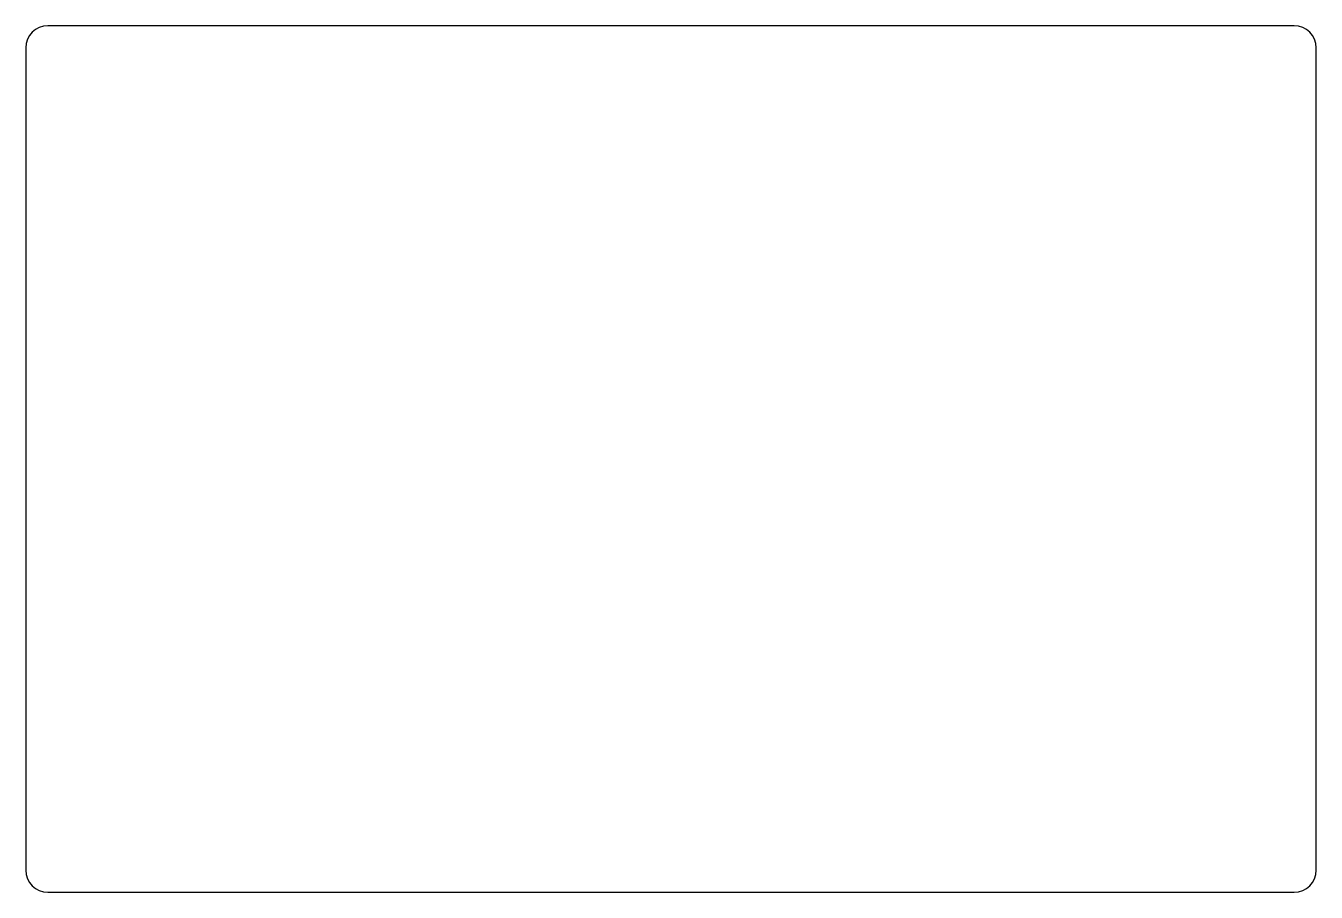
# Model space of a CAD drawing. Header units: millimetres. Extents: x -28 to 7, y -17.8 to 5.8.
import ezdxf

# ---------------------------------------------------------------- set-up
doc = ezdxf.new("R2010")
doc.units = ezdxf.units.MM

msp = doc.modelspace()

# ---------------------------------------------------------------- linework, layer by layer
for p, q in [((6.4, 5.75, 0.7), (-27.4, 5.75, 0.7)), ((-28, 5.15, 0.7), (-28, -17.15, 0.7)), ((7, -17.15, 0.7), (7, 5.15, 0.7)), ((-27.4, -17.75, 0.7), (6.4, -17.75, 0.7))]:
    msp.add_line(p, q)
for centre, start, end in [((-27.4, 5.15, 0.7), 90, 180), ((6.4, 5.15, 0.7), 0, 90), ((-27.4, -17.15, 0.7), 180, 270), ((6.4, -17.15, 0.7), -90, 0)]:
    msp.add_arc(centre, 0.6, start, end)

doc.saveas('drawing.dxf')
